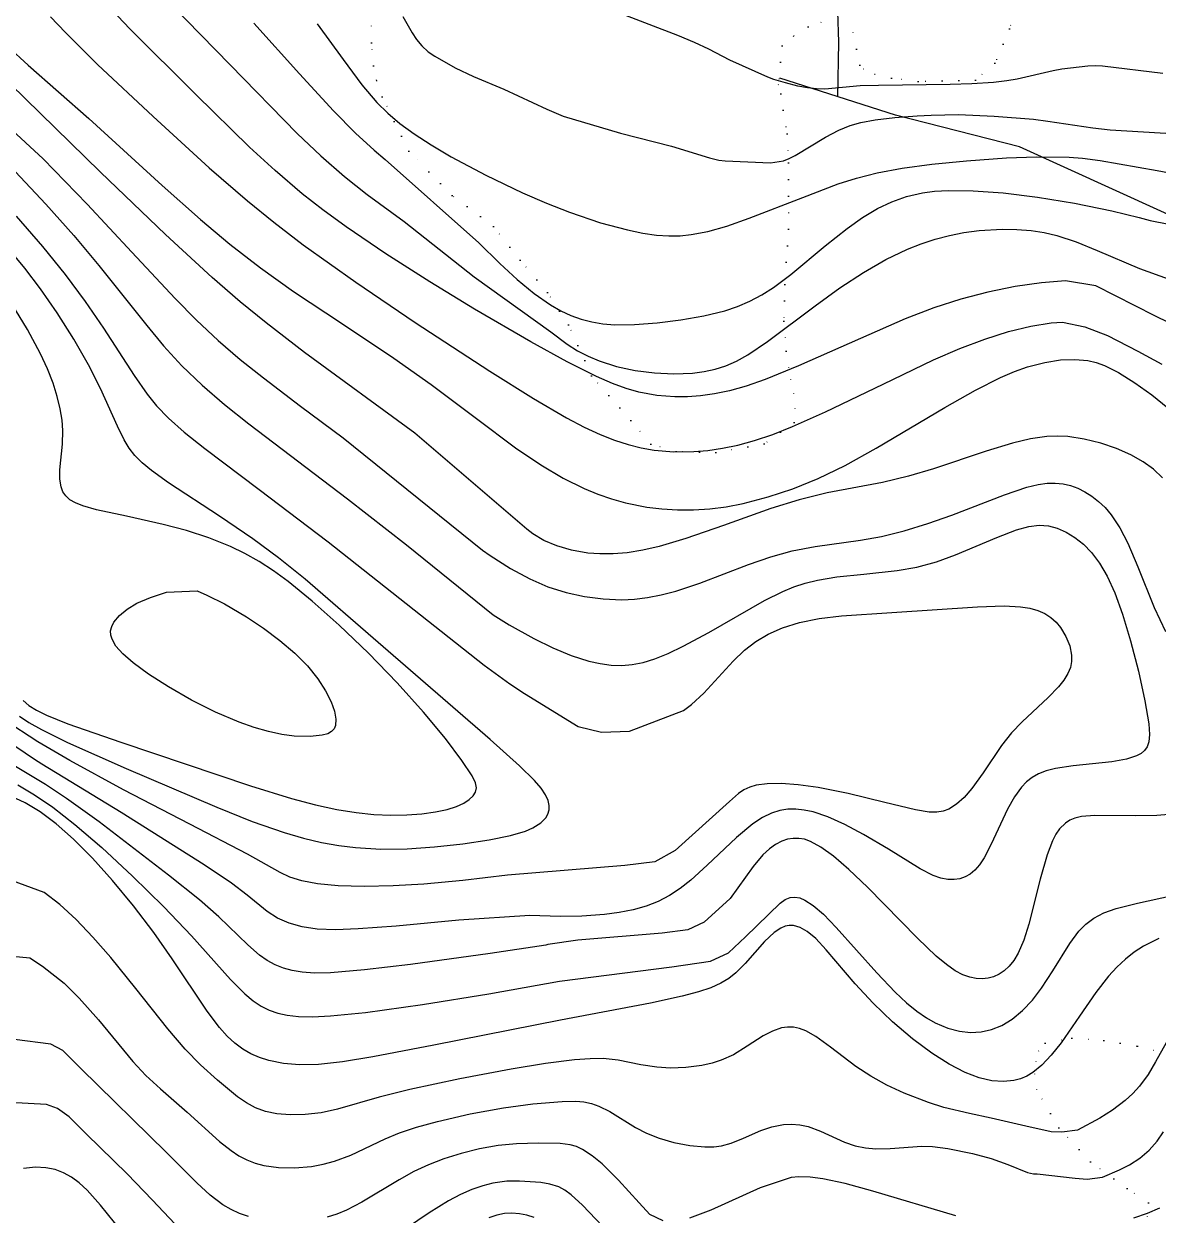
# Model space of a CAD drawing. Header units: millimetres. Extents: x 220021 to 223505, y 489325 to 491820.
# Drawn here: x 222277.7 to 222558.5, y 491286.8 to 491581.6 of the extents above; entities that cross this region are included whole.
import ezdxf

# ---------------------------------------------------------------- set-up
doc = ezdxf.new("R2010")
doc.units = ezdxf.units.MM
doc.linetypes.add('AM4', pattern=[4, 0, -4])
for name, color, linetype in [('A0013117', 8, 'Continuous'), ('D0025111', 8, 'AM4'), ('F0017111', 8, 'Continuous'), ('F0017114', 8, 'Continuous')]:
    doc.layers.add(name, color=color, linetype=linetype)

msp = doc.modelspace()

# ---------------------------------------------------------------- linework, layer by layer
at = {"layer": 'A0013117'}
for points in [[(222479.204, 491563.552), (222479.469, 491577.028), (222479.203, 491584.679), (222479.808, 491589.957), (222480.703, 491593.209), (222483.707, 491599.218), (222485.618, 491605.5), (222488.349, 491613.987), (222490.919, 491619.635), (222493.615, 491624.79), (222498.227, 491629.978), (222502.091, 491634.935), (222503.183, 491638.528), (222503.98, 491641.173), (222507.743, 491649.578)], [(222571.112, 491529.775), (222524.172, 491551.171), (222493.498, 491558.99), (222464.836, 491568.138)]]:
    msp.add_lwpolyline(points, dxfattribs=at)
at = {"layer": 'D0025111'}
for points in [[(222524.346, 491589.151), (222521.752, 491580.347), (222518.088, 491571.815), (222513.276, 491567.66), (222499.135, 491567.285), (222492.47, 491568.127), (222488.385, 491569.033), (222485.571, 491570.33), (222484.638, 491571.342), (222482.372, 491582.452)], [(222475.101, 491581.99), (222471.866, 491580.885), (222468.238, 491578.528), (222465.481, 491576.16), (222464.476, 491566.591), (222465.082, 491564.248), (222466.645, 491554.331), (222467.024, 491547.164), (222466.97, 491530.772), (222466.138, 491517.111), (222465.829, 491508.037), (222466.414, 491500.59), (222467.478, 491493.562), (222468.23, 491490.186), (222468.614, 491486.476), (222468.376, 491482.945), (222460.997, 491477.626), (222449.047, 491475.483), (222439.163, 491475.741), (222432.907, 491477.575), (222427.952, 491483.461), (222418.25, 491494.502), (222412.548, 491507.068), (222407.353, 491515.075), (222400.574, 491523.135), (222394.009, 491531.427), (222383.737, 491539.121), (222372.994, 491550.059), (222366.459, 491563.56), (222365.059, 491567.655), (222364.302, 491571.179), (222363.769, 491576.901), (222363.777, 491581.607)], [(222556.11, 491289.85), (222550.817, 491293.362), (222541.752, 491299.973), (222533.907, 491308.404), (222528.481, 491317.776), (222527.974, 491321.622), (222528.291, 491324.721), (222528.878, 491327.354), (222530.546, 491329.342), (222537.148, 491330.586), (222545.029, 491330), (222553.386, 491328.583), (222559.166, 491327.147), (222561.825, 491326.028), (222564.673, 491320.006), (222569.101, 491307.088), (222574.647, 491300.43), (222586.727, 491289.22), (222600.366, 491277.853)], [(222555.27, 491278.219), (222556.11, 491289.85)]]:
    msp.add_lwpolyline(points, dxfattribs=at)
at = {"layer": 'F0017111'}
for points, elevation in [([(222571.899, 491502.403), (222557.695, 491509.334), (222543.11, 491516.755), (222535.603, 491517.977), (222529.674, 491517.507), (222523.124, 491516.578), (222516.339, 491515.223), (222509.65, 491513.488), (222503.015, 491511.326), (222495.905, 491508.561), (222484.813, 491503.718), (222469.508, 491496.91), (222461.264, 491493.586), (222456.549, 491491.959), (222452.398, 491490.781), (222448.68, 491489.984), (222445.259, 491489.496), (222442.023, 491489.259), (222438.911, 491489.247), (222434.397, 491489.622), (222429.943, 491490.47), (222426.846, 491491.357), (222423.437, 491492.602), (222419.505, 491494.311), (222412.241, 491497.934), (222403.228, 491502.862), (222389.283, 491510.983), (222378.2, 491517.756), (222367.354, 491524.688), (222357.475, 491531.387), (222351.718, 491535.572), (222346.639, 491539.529), (222339.911, 491545.256), (222333.584, 491551.108), (222320.261, 491564.105), (222303.97, 491580.369), (222298.011, 491586.607)], 90), ([(222314.267, 491586.312), (222328.773, 491571.44), (222345.412, 491554.427), (222351.202, 491548.901), (222357.111, 491543.786), (222362.697, 491539.377), (222371.9, 491532.655), (222389.224, 491518.985), (222408.178, 491505.379), (222412.216, 491502.299), (222414.812, 491500.665), (222417.421, 491499.31), (222420.123, 491498.179), (222424.453, 491496.814), (222429.069, 491495.819), (222433.842, 491495.201), (222438.621, 491494.976), (222443.235, 491495.161), (222446.138, 491495.525), (222448.874, 491496.103), (222451.498, 491496.939), (222454.142, 491498.107), (222456.96, 491499.688), (222461.807, 491502.959), (222473.589, 491511.811), (222479.715, 491516.231), (222485.57, 491520.057), (222491.123, 491523.23), (222496.426, 491525.783), (222499.877, 491527.163), (222503.324, 491528.301), (222506.83, 491529.213), (222510.446, 491529.913), (222514.187, 491530.41), (222519.877, 491530.764), (222523.569, 491530.728), (222527.068, 491530.462), (222530.334, 491529.957), (222533.457, 491529.207), (222538.189, 491527.611), (222543.427, 491525.458), (222553.858, 491521.075), (222560.987, 491518.471)], 85), ([(222559.672, 491569.298), (222544.703, 491571.113), (222542.904, 491571.206), (222541.14, 491571.109), (222534.706, 491570.336), (222532.546, 491569.963), (222523.647, 491567.889), (222521.093, 491567.454), (222517.77, 491567.071), (222512.354, 491566.707), (222507.052, 491566.557), (222489.266, 491566.36), (222484.753, 491566.226), (222476.018, 491565.446), (222473.979, 491565.518), (222471.739, 491565.762), (222469.286, 491566.195), (222466.239, 491566.948), (222463.377, 491567.807), (222461.869, 491568.409), (222452.527, 491572.58), (222447.249, 491575.332), (222443.773, 491576.96), (222439.638, 491578.711), (222424.372, 491584.529)], 65), ([(222246.268, 491581.555), (222282.52, 491548.191), (222293.431, 491536.941), (222304.474, 491525.075), (222315.15, 491513.574), (222320.446, 491508.218), (222325.798, 491503.213), (222331.286, 491498.51), (222337.008, 491493.954), (222346.236, 491486.987), (222356.765, 491479.111), (222391.246, 491451.37), (222393.173, 491450.009), (222398.219, 491446.8), (222402.956, 491444.231), (222407.467, 491442.289), (222411.947, 491440.854), (222416.506, 491439.849), (222421.122, 491439.254), (222425.758, 491439.08), (222428.887, 491439.22), (222432.117, 491439.602), (222435.521, 491440.262), (222439.158, 491441.223), (222445.058, 491443.193), (222457.12, 491447.774), (222462.612, 491449.67), (222467.95, 491451.132), (222473.629, 491452.217), (222484.838, 491453.799), (222490.028, 491454.754), (222495.603, 491456.103), (222501.476, 491457.895), (222507.408, 491459.985), (222520.497, 491465.002), (222526.014, 491466.883), (222528.778, 491467.576), (222531.056, 491467.9), (222533.061, 491467.928), (222534.962, 491467.72), (222536.816, 491467.295), (222538.633, 491466.656), (222540.404, 491465.8), (222542.12, 491464.723), (222543.775, 491463.414), (222545.362, 491461.861), (222546.878, 491460.051), (222549.015, 491456.833), (222551.003, 491453.036), (222553.506, 491447.244), (222557.559, 491437.174), (222560.371, 491431.165)], 110), ([(222284.317, 491583.33), (222288.022, 491579.405), (222295.986, 491571.563), (222309.713, 491558.627), (222323.561, 491545.991), (222333.065, 491537.762), (222339.61, 491532.472), (222346.906, 491526.931), (222359.911, 491517.669), (222374.596, 491507.709), (222393.092, 491495.616), (222403.89, 491488.843), (222412.045, 491484.077), (222416.455, 491481.761), (222420.358, 491479.951), (222423.944, 491478.54), (222427.322, 491477.46), (222430.575, 491476.664), (222433.775, 491476.111), (222438.607, 491475.677), (222443.594, 491475.712), (222447.054, 491476.009), (222450.667, 491476.545), (222454.491, 491477.351), (222458.605, 491478.48), (222463.096, 491479.986), (222468.027, 491481.908), (222476.205, 491485.528), (222490.423, 491492.407), (222502.92, 491498.415), (222509.446, 491501.264), (222515.573, 491503.589), (222521.438, 491505.418), (222526.964, 491506.745), (222532.037, 491507.563), (222534.869, 491507.759), (222540.373, 491506.61), (222546.014, 491504.448), (222553.52, 491500.551), (222559.398, 491497.325)], 95), ([(222334.684, 491581.73), (222345.998, 491569.213), (222354.335, 491560.074), (222359.838, 491554.508), (222364.437, 491550.287), (222367.191, 491548.012), (222390.323, 491527.426), (222395.51, 491522.237), (222399.813, 491518.308), (222404.065, 491514.819), (222408.073, 491512.029), (222410.63, 491510.569), (222413.15, 491509.401), (222415.685, 491508.494), (222418.294, 491507.825), (222421.038, 491507.376), (222423.985, 491507.137), (222428.912, 491507.147), (222434.467, 491507.561), (222440.326, 491508.31), (222446.017, 491509.324), (222451.214, 491510.595), (222454.409, 491511.648), (222457.452, 491512.933), (222460.402, 491514.497), (222463.303, 491516.359), (222467.603, 491519.594), (222476.056, 491526.621), (222481.493, 491530.919), (222485.354, 491533.652), (222489.005, 491535.851), (222492.561, 491537.55), (222496.199, 491538.828), (222500.161, 491539.741), (222503.156, 491540.139), (222506.576, 491540.351), (222512.725, 491540.286), (222520.162, 491539.734), (222528.637, 491538.689), (222537.774, 491537.175), (222547.048, 491535.336), (222553.779, 491533.629), (222556.558, 491532.927), (222561.132, 491531.97)], 80), ([(222371.552, 491583.388), (222373.836, 491579.327), (222374.959, 491577.676), (222376.262, 491576.12), (222377.838, 491574.675), (222379.441, 491573.613), (222384.486, 491570.713), (222389.057, 491568.544), (222396.54, 491565.423), (222407.19, 491560.505), (222411.231, 491558.769), (222425.458, 491554.528), (222438.012, 491551.315), (222447.477, 491548.403), (222449.753, 491547.859), (222451.341, 491547.704), (222462.546, 491547.149), (222465.803, 491547.665), (222467.181, 491548.234), (222468.619, 491549.034), (222476.153, 491553.571), (222479.462, 491555.266), (222482.26, 491556.404), (222484.94, 491557.196), (222488.468, 491557.795), (222493.349, 491558.374), (222498.899, 491558.836), (222502.298, 491559.005), (222509.124, 491559.14), (222517.931, 491558.772), (222527.626, 491557.973), (222531.201, 491557.517), (222542.35, 491555.818), (222546.643, 491555.374), (222563.162, 491554.329)], 70), ([(222559.601, 491469.229), (222557.401, 491471.343), (222554.804, 491473.228), (222551.758, 491474.939), (222548.232, 491476.484), (222544.307, 491477.82), (222540.209, 491478.843), (222536.168, 491479.439), (222533.547, 491479.561), (222530.934, 491479.457), (222526.88, 491478.881), (222522.486, 491477.825), (222515.971, 491475.807), (222502.911, 491471.436), (222496.736, 491469.64), (222490.254, 491468.114), (222476.609, 491465.487), (222469.621, 491463.8), (222462.61, 491461.649), (222450.897, 491457.473), (222441.633, 491454.228), (222435.027, 491452.253), (222430.916, 491451.296), (222427.097, 491450.68), (222423.572, 491450.392), (222420.324, 491450.39), (222417.327, 491450.624), (222413.252, 491451.324), (222409.64, 491452.378), (222406.458, 491453.757), (222403.7, 491455.4), (222402.225, 491456.535), (222374.545, 491480.287), (222347.189, 491500.279), (222337.68, 491507.554), (222331.231, 491512.825), (222324.309, 491518.826), (222312.784, 491529.429), (222296.711, 491544.877), (222263.094, 491577.608)], 105), ([(222275.579, 491545.015), (222283.199, 491536.946), (222290.087, 491529.246), (222296.322, 491521.819), (222308.13, 491506.897), (222312.313, 491501.906), (222316.846, 491496.986), (222321.841, 491492.168), (222327.359, 491487.41), (222333.399, 491482.602), (222357.802, 491464.038), (222372.415, 491452.623), (222393.894, 491435.333), (222397.891, 491432.858), (222403.953, 491429.462), (222408.637, 491427.148), (222413.236, 491425.233), (222417.62, 491423.852), (222420.411, 491423.25), (222423.106, 491422.906), (222425.728, 491422.824), (222428.325, 491423.021), (222431.013, 491423.544), (222433.931, 491424.45), (222437.222, 491425.797), (222440.971, 491427.605), (222447.275, 491430.995), (222461.08, 491438.841), (222465.572, 491441.121), (222468.354, 491442.271), (222471.176, 491443.182), (222474.166, 491443.899), (222478.961, 491444.694), (222485.635, 491445.422), (222493.902, 491446.292), (222498.785, 491447.152), (222503.63, 491448.472), (222508.388, 491450.191), (222518.581, 491454.469), (222523.454, 491456.324), (222526.509, 491457.185), (222529.084, 491457.525), (222531.358, 491457.375), (222533.536, 491456.787), (222535.723, 491455.806), (222537.898, 491454.466), (222540.009, 491452.785), (222542.029, 491450.718), (222543.974, 491448.145), (222545.873, 491444.91), (222547.763, 491440.799), (222549.694, 491435.527), (222551.69, 491428.905), (222553.638, 491421.348), (222555.239, 491414.068), (222556.179, 491408.355), (222556.361, 491405.723), (222556.218, 491403.897), (222555.803, 491402.649), (222555.159, 491401.75), (222554.295, 491401.022), (222553.145, 491400.394), (222550.66, 491399.601), (222547.009, 491398.971), (222537.441, 491397.924), (222533.125, 491397.264), (222530.806, 491396.692), (222528.898, 491395.978), (222527.304, 491395.094), (222525.925, 491394.011), (222524.674, 491392.706), (222522.932, 491390.284), (222521.25, 491387.256), (222517.219, 491378.558), (222515.473, 491375.226), (222514.317, 491373.485), (222513.155, 491372.147), (222511.965, 491371.164), (222510.723, 491370.473), (222509.404, 491370.025), (222507.983, 491369.806), (222506.432, 491369.845), (222504.725, 491370.18), (222502.837, 491370.845), (222499.623, 491372.473), (222491.744, 491377.327), (222485.604, 491380.954), (222480.991, 491383.401), (222476.773, 491385.306), (222473.105, 491386.535), (222470.91, 491387.003), (222468.849, 491387.221), (222466.857, 491387.202), (222464.867, 491386.912), (222462.803, 491386.271), (222460.59, 491385.181), (222458.167, 491383.57), (222454.11, 491380.191), (222446.898, 491373.396), (222442.8, 491369.702), (222440.177, 491367.627), (222437.533, 491365.869), (222434.762, 491364.412), (222431.775, 491363.235), (222428.541, 491362.318), (222425.09, 491361.636), (222421.473, 491361.163), (222415.887, 491360.785), (222410.477, 491360.705), (222403.006, 491360.916), (222385.364, 491359.767), (222369.86, 491358.266), (222360.494, 491357.578), (222354.844, 491357.4), (222350.327, 491357.567), (222346.589, 491358.095), (222343.366, 491358.993), (222340.527, 491360.258), (222337.969, 491361.878), (222333.043, 491365.916), (222329.16, 491368.909), (222322.352, 491373.432), (222301.824, 491386.421), (222282.198, 491398.35), (222280.327, 491399.557), (222273.194, 491404.402)], 115), ([(222275.813, 491533.957), (222282.352, 491526.482), (222287.954, 491519.534), (222292.905, 491512.843), (222297.433, 491506.266), (222305.04, 491494.568), (222308.223, 491489.925), (222310.582, 491487.025), (222313.542, 491483.983), (222317.432, 491480.547), (222322.485, 491476.514), (222335.97, 491466.362), (222353.023, 491453.393), (222379.453, 491432.511), (222391.706, 491422.899), (222398.004, 491418.25), (222401.648, 491415.876), (222414.921, 491407.701), (222420.698, 491406.258), (222427.632, 491406.546), (222441.045, 491411.667), (222442.981, 491413.104), (222446.038, 491415.958), (222453.286, 491423.831), (222456.101, 491426.558), (222458.892, 491428.725), (222461.96, 491430.518), (222465.553, 491432.077), (222469.766, 491433.394), (222474.619, 491434.399), (222480.098, 491435.07), (222492.564, 491435.915), (222513.818, 491437.346), (222520.417, 491437.525), (222524.447, 491437.305), (222526.731, 491436.942), (222528.722, 491436.388), (222530.449, 491435.637), (222531.945, 491434.685), (222533.238, 491433.537), (222534.35, 491432.208), (222535.687, 491429.974), (222536.614, 491427.623), (222537.09, 491425.318), (222537.104, 491423.817), (222536.817, 491422.312), (222536.182, 491420.769), (222535.17, 491419.161), (222533.807, 491417.486), (222531.291, 491414.896), (222524.843, 491408.864), (222522.225, 491406.108), (222519.739, 491403.009), (222515.173, 491396.219), (222512.413, 491392.333), (222510.462, 491390.106), (222508.57, 491388.434), (222506.661, 491387.262), (222505.281, 491386.763), (222503.713, 491386.51), (222501.863, 491386.521), (222498.412, 491387.043), (222490.88, 491388.902), (222481.793, 491391.116), (222474.392, 491392.571), (222469.415, 491393.274), (222465.21, 491393.578), (222461.765, 491393.523), (222458.986, 491393.153), (222457.419, 491392.713), (222455.986, 491392.058), (222454.595, 491391.124), (222452.407, 491389.097), (222438.992, 491377.021), (222433.885, 491374.238), (222426.456, 491373.31), (222397.452, 491370.913), (222386.395, 491369.612), (222376.735, 491368.713), (222369.164, 491368.266), (222361.935, 491368.109), (222355.567, 491368.261), (222350.442, 491368.722), (222346.556, 491369.458), (222343.599, 491370.416), (222341.134, 491371.582), (222333.102, 491376.101), (222318.783, 491383.509), (222302.4, 491392.051), (222289.136, 491399.283), (222281.198, 491403.904), (222272.838, 491409.315)], 120), ([(222277.561, 491414.102), (222278.958, 491412.893), (222280.828, 491411.714), (222283.339, 491410.48), (222288.628, 491408.365), (222301.735, 491403.806), (222333.799, 491393.018), (222344.001, 491389.9), (222349.951, 491388.324), (222355.234, 491387.169), (222359.989, 491386.396), (222364.386, 491385.95), (222368.559, 491385.78), (222372.539, 491385.845), (222376.256, 491386.118), (222379.602, 491386.572), (222382.477, 491387.183), (222384.815, 491387.922), (222386.635, 491388.753), (222387.99, 491389.637), (222388.943, 491390.541), (222389.536, 491391.461), (222389.747, 491392.478), (222389.494, 491393.756), (222388.672, 491395.49), (222386.176, 491399.303), (222382.098, 491404.689), (222376.648, 491411.269), (222370.138, 491418.505), (222363.001, 491425.851), (222355.813, 491432.763), (222349.126, 491438.748), (222343.164, 491443.588), (222339.492, 491446.243), (222335.949, 491448.522), (222332.445, 491450.494), (222328.918, 491452.211), (222323.522, 491454.391), (222317.952, 491456.19), (222312.247, 491457.698), (222303.13, 491459.712), (222295.667, 491461.32), (222292.284, 491462.286), (222290.517, 491463.008), (222289.139, 491463.829), (222288.116, 491464.761), (222287.403, 491465.807), (222286.946, 491466.971), (222286.637, 491468.938), (222286.655, 491471.182), (222287.266, 491477.593), (222287.352, 491480.975), (222287.179, 491483.51), (222286.745, 491486.3), (222286.01, 491489.352), (222284.955, 491492.655), (222283.571, 491496.194), (222281.854, 491499.951), (222278.651, 491505.951), (222274.728, 491512.322)], 130), ([(222563.061, 491386.113), (222558.224, 491385.694), (222552.821, 491385.606), (222542.859, 491385.663), (222539.514, 491385.388), (222537.904, 491385.02), (222536.635, 491384.496), (222535.568, 491383.805), (222534.126, 491382.383), (222533.212, 491381.072), (222532.322, 491379.368), (222531.018, 491375.933), (222529.326, 491369.92), (222526.492, 491358.808), (222525.233, 491354.842), (222523.826, 491351.576), (222522.774, 491349.819), (222521.631, 491348.385), (222520.409, 491347.25), (222519.124, 491346.384), (222517.787, 491345.762), (222516.403, 491345.372), (222514.965, 491345.215), (222513.465, 491345.295), (222511.886, 491345.628), (222510.192, 491346.254), (222508.308, 491347.263), (222506.14, 491348.769), (222503.595, 491350.884), (222498.975, 491355.285), (222486.599, 491367.941), (222481.981, 491372.329), (222478.127, 491375.6), (222474.985, 491377.862), (222472.437, 491379.253), (222470.962, 491379.769), (222469.576, 491380.007), (222468.204, 491380.001), (222466.793, 491379.77), (222465.329, 491379.288), (222463.817, 491378.51), (222462.269, 491377.389), (222460.695, 491375.897), (222458.298, 491373.042), (222452.559, 491365.162), (222446.114, 491359.287), (222442.125, 491357.381), (222435.707, 491356.514), (222414.894, 491354.781), (222407.441, 491353.717), (222406.944, 491353.616), (222393.169, 491351.503), (222373.469, 491348.794), (222362.049, 491347.439), (222353.632, 491346.752), (222349.656, 491346.68), (222346.612, 491346.869), (222344.146, 491347.279), (222341.969, 491347.885), (222339.943, 491348.701), (222337.994, 491349.757), (222336.075, 491351.088), (222333.129, 491353.652), (222325.969, 491360.627), (222321.192, 491364.818), (222313.548, 491370.936), (222296.328, 491384.107), (222288.287, 491389.911), (222283.091, 491393.333), (222275.263, 491398.068)], 110), ([(222276.22, 491393.278), (222280.393, 491390.806), (222284.926, 491387.727), (222290.37, 491383.479), (222297.02, 491377.724), (222304.657, 491370.632), (222312.381, 491363.044), (222319.2, 491355.923), (222328.9, 491345.087), (222332.397, 491341.518), (222334.485, 491339.771), (222336.486, 491338.448), (222338.487, 491337.462), (222340.588, 491336.735), (222342.922, 491336.215), (222345.708, 491335.907), (222349.198, 491335.844), (222353.638, 491336.063), (222362.334, 491336.954), (222376.398, 491338.905), (222392.827, 491341.535), (222410.319, 491344.65), (222438.136, 491348.196), (222447.675, 491349.583), (222452.185, 491351.662), (222456.348, 491355.648), (222464.94, 491363.981), (222466.206, 491364.846), (222467.417, 491365.338), (222468.599, 491365.47), (222469.791, 491365.267), (222471.038, 491364.75), (222473.118, 491363.395), (222475.635, 491361.218), (222478.816, 491357.978), (222488.905, 491346.705), (222493.454, 491341.933), (222496.236, 491339.332), (222498.79, 491337.242), (222501.143, 491335.61), (222503.34, 491334.359), (222506.426, 491333.044), (222509.327, 491332.278), (222512.083, 491331.987), (222514.727, 491332.123), (222517.3, 491332.691), (222519.848, 491333.734), (222522.401, 491335.292), (222524.934, 491337.367), (222527.381, 491339.929), (222529.677, 491342.911), (222532.462, 491347.218), (222536.649, 491354.026), (222538.868, 491357.011), (222540.623, 491358.815), (222542.622, 491360.299), (222545.057, 491361.541), (222548.112, 491362.625), (222553.372, 491363.979), (222568.09, 491367.188)], 105), ([(222560.462, 491329.417), (222557.834, 491324.738), (222556.024, 491321.605), (222553.884, 491318.68), (222552.214, 491316.846), (222550.344, 491315.119), (222547.224, 491312.762), (222544.053, 491310.774), (222538.559, 491307.796), (222534.631, 491307.305), (222532.016, 491307.41), (222525.758, 491308.823), (222517.21, 491310.735), (222511.785, 491311.938), (222505.444, 491313.393), (222501.673, 491314.614), (222495.609, 491316.961), (222491.39, 491318.904), (222487.35, 491321.147), (222483.694, 491323.568), (222477.407, 491328.341), (222473.8, 491330.962), (222471.329, 491332.363), (222469.769, 491332.957), (222468.255, 491333.27), (222466.767, 491333.31), (222465.282, 491333.092), (222463.022, 491332.323), (222460.712, 491331.125), (222456.772, 491328.577), (222453.372, 491326.466), (222450.381, 491325.097), (222448.081, 491324.37), (222445.56, 491323.819), (222441.595, 491323.316), (222437.777, 491323.173), (222434.395, 491323.347), (222430.493, 491323.947), (222424.833, 491325.15), (222421.113, 491325.492), (222417.915, 491325.469), (222414.003, 491325.188), (222406.836, 491324.292), (222398.33, 491322.903), (222385.649, 491320.49), (222373.296, 491317.816), (222365.671, 491315.922), (222355.326, 491313.008), (222351.283, 491312.122), (222347.349, 491311.651), (222343.624, 491311.565), (222340.322, 491311.824), (222337.516, 491312.404), (222335.086, 491313.303), (222332.855, 491314.524), (222330.651, 491316.072), (222325.657, 491320.183), (222321.449, 491323.993), (222317.683, 491327.879), (222313.37, 491332.891), (222305.458, 491342.825), (222299.22, 491350.52), (222294.827, 491355.545), (222290.639, 491359.898), (222286.606, 491363.611), (222282.78, 491366.642), (222274.945, 491369.483)], 95), ([(222274.876, 491350.824), (222279.185, 491350.433), (222282.342, 491348.383), (222287.723, 491344.142), (222288.38, 491343.544), (222291.444, 491340.42), (222296.163, 491335.06), (222304.713, 491324.8), (222307.956, 491321.315), (222311.555, 491318.039), (222318.183, 491312.286), (222326.186, 491305.02), (222329.056, 491302.733), (222330.981, 491301.465), (222332.949, 491300.439), (222334.998, 491299.647), (222337.169, 491299.073), (222340.738, 491298.572), (222344.713, 491298.471), (222348.951, 491298.82), (222351.81, 491299.343), (222354.623, 491300.111), (222358.672, 491301.643), (222367.163, 491305.628), (222370.75, 491307.109), (222374.938, 491308.526), (222380.117, 491309.97), (222388.222, 491311.843), (222396.446, 491313.342), (222403.721, 491314.284), (222410.963, 491314.869), (222414.351, 491314.929), (222416.342, 491314.769), (222418.219, 491314.389), (222420.054, 491313.753), (222422.801, 491312.372), (222429.111, 491308.488), (222431.896, 491307.035), (222435.025, 491305.789), (222438.657, 491304.763), (222442.585, 491304.019), (222446.331, 491303.656), (222448.509, 491303.668), (222450.391, 491303.884), (222452.825, 491304.538), (222455.891, 491305.849), (222460.124, 491307.707), (222462.891, 491308.618), (222465.785, 491309.165), (222467.771, 491309.262), (222469.795, 491309.107), (222471.849, 491308.679), (222474.95, 491307.568), (222480.874, 491304.856), (222483.545, 491303.923), (222486.091, 491303.397), (222488.644, 491303.196), (222492.141, 491303.267), (222500.017, 491303.832), (222502.616, 491303.764), (222506.437, 491303.216), (222512.54, 491302.002), (222517.165, 491300.761), (222521.285, 491299.268), (222526.182, 491297.315), (222527.625, 491296.997), (222528.533, 491296.967), (222537.978, 491295.915), (222540.906, 491295.706), (222544.748, 491296.164), (222548.943, 491297.945), (222551.426, 491299.236), (222553.958, 491300.891), (222556.271, 491302.863), (222558.252, 491305.06), (222559.847, 491307.403)], 90), ([(222333.333, 491286.453), (222331.131, 491287.171), (222329.041, 491288.121), (222326.989, 491289.344), (222323.853, 491291.743), (222320.584, 491294.727), (222313.042, 491302.225), (222291.814, 491323.046), (222287.333, 491327.523), (222284.428, 491329.06), (222275.386, 491330.231)], 85), ([(222316.473, 491283.142), (222309.533, 491290.458), (222303.289, 491296.974), (222293.247, 491306.814), (222288.963, 491311.094), (222286.065, 491313.185), (222283.328, 491314.15), (222274.259, 491314.679)], 80), ([(222436.023, 491285.327), (222432.676, 491286.941), (222430.034, 491289.847), (222424.912, 491295.416), (222420.854, 491299.424), (222418.415, 491301.477), (222416.05, 491303.035), (222414.516, 491303.737), (222412.972, 491304.18), (222410.47, 491304.482), (222405.132, 491304.559), (222399.654, 491304.398), (222395.123, 491303.964), (222390.484, 491303.154), (222385.953, 491302.026), (222381.728, 491300.694), (222377.893, 491299.221), (222374.275, 491297.533), (222370.605, 491295.511), (222361.411, 491289.946), (222357.6, 491287.971), (222355.179, 491286.983), (222352.793, 491286.251)], 85), ([(222420.983, 491284.049), (222416.051, 491289.264), (222413.232, 491291.811), (222411.621, 491292.962), (222410.123, 491293.761), (222407.937, 491294.467), (222405.674, 491294.814), (222400.403, 491295.204), (222397.279, 491295.156), (222393.817, 491294.683), (222391.314, 491294.047), (222388.648, 491293.116), (222385.814, 491291.865), (222382.811, 491290.283), (222378.051, 491287.355), (222367.103, 491279.899)], 80), ([(222508.393, 491286.569), (222487.877, 491292.735), (222481.04, 491294.594), (222475.477, 491295.757), (222472.38, 491296.133), (222469.6, 491296.216), (222467.659, 491296.085), (222460.028, 491293.514), (222447.795, 491287.979), (222442.486, 491286.019)], 85), ([(222558.836, 491288.494), (222555.788, 491287.199), (222552.407, 491286.015)], 85)]:
    msp.add_lwpolyline(points, dxfattribs=dict(at, elevation=elevation))
at = {"layer": 'F0017111', "elevation": 135}
msp.add_lwpolyline([(222320.603, 491441.232), (222323.037, 491440.225), (222327.381, 491438.01), (222332.806, 491434.83), (222337.052, 491432.025), (222341.106, 491429.007), (222344.781, 491425.863), (222347.935, 491422.668), (222350.487, 491419.518), (222352.434, 491416.53), (222353.8, 491413.821), (222354.623, 491411.468), (222354.965, 491409.501), (222354.869, 491407.928), (222354.536, 491407.096), (222353.919, 491406.424), (222352.941, 491405.899), (222351.537, 491405.514), (222348.562, 491405.211), (222344.643, 491405.341), (222341.601, 491405.742), (222338.284, 491406.437), (222334.742, 491407.442), (222331.02, 491408.746), (222325.194, 491411.226), (222319.252, 491414.232), (222313.559, 491417.506), (222308.608, 491420.678), (222304.807, 491423.429), (222302.196, 491425.69), (222300.531, 491427.586), (222299.561, 491429.265), (222299.249, 491430.326), (222299.212, 491431.372), (222299.465, 491432.429), (222300.016, 491433.513), (222301.382, 491435.171), (222303.32, 491436.768), (222305.702, 491438.18), (222309.097, 491439.64), (222313.008, 491440.931)], close=True, dxfattribs=at)
at = {"layer": 'F0017114'}
for points, elevation in [([(222350.337, 491581.621), (222356.728, 491572.792), (222361.422, 491566.474), (222365.137, 491562.11), (222367.804, 491559.455), (222370.807, 491556.904), (222374.338, 491554.327), (222378.558, 491551.609), (222383.537, 491548.694), (222392.084, 491544.134), (222401.18, 491539.768), (222407.127, 491537.197), (222412.774, 491534.989), (222420.494, 491532.382), (222427.147, 491530.583), (222430.952, 491529.803), (222434.322, 491529.328), (222437.357, 491529.124), (222440.176, 491529.161), (222442.895, 491529.413), (222447.066, 491530.197), (222451.742, 491531.533), (222457.302, 491533.486), (222470.529, 491538.644), (222479.339, 491541.978), (222483.873, 491543.419), (222488.988, 491544.705), (222495.108, 491545.849), (222502.511, 491546.857), (222511.058, 491547.72), (222521.001, 491548.425), (222528.392, 491548.696), (222536.459, 491548.597), (222539.78, 491548.353), (222544.129, 491547.735), (222558.293, 491545.323), (222561.36, 491544.678)], 75), ([(222273.756, 491576.018), (222278.821, 491571.321), (222293.77, 491558.131), (222311.943, 491541.583), (222321.477, 491533.142), (222328.748, 491527.063), (222336.279, 491521.214), (222344.452, 491515.379), (222356.589, 491507.324), (222369.332, 491498.87), (222378.559, 491492.339), (222389.798, 491483.9), (222399.466, 491476.694), (222405.666, 491472.466), (222411.217, 491469.151), (222416.41, 491466.563), (222419.798, 491465.166), (222423.19, 491464.002), (222426.632, 491463.05), (222431.978, 491461.993), (222435.694, 491461.533), (222439.529, 491461.291), (222443.472, 491461.292), (222447.505, 491461.556), (222451.609, 491462.095), (222455.753, 491462.89), (222461.967, 491464.499), (222468.109, 491466.535), (222474.326, 491469.058), (222481.062, 491472.322), (222488.74, 491476.556), (222505.747, 491486.642), (222513.306, 491490.947), (222519.501, 491494.081), (222522.996, 491495.575), (222526.139, 491496.689), (222530.439, 491497.81), (222534.37, 491498.399), (222537.926, 491498.531), (222541.124, 491498.232), (222543.159, 491497.757), (222545.244, 491497.007), (222548.707, 491495.265), (222552.71, 491492.762), (222556.955, 491489.749), (222560.952, 491486.593)], 100), ([(222276.623, 491410.252), (222278.943, 491408.687), (222282.071, 491406.922), (222288.533, 491403.767), (222303.064, 491397.337), (222325.465, 491387.736), (222334.272, 491384.215), (222342.158, 491381.446), (222346.921, 491380.053), (222351.386, 491378.991), (222355.657, 491378.223), (222359.833, 491377.712), (222366.102, 491377.364), (222372.578, 491377.455), (222379.411, 491377.916), (222386.4, 491378.669), (222392.887, 491379.624), (222398.166, 491380.691), (222401.942, 491381.818), (222403.744, 491382.598), (222405.666, 491383.816), (222406.925, 491385.11), (222407.452, 491386.038), (222407.731, 491387.038), (222407.751, 491388.131), (222407.482, 491389.35), (222406.85, 491390.749), (222405.762, 491392.391), (222404.12, 491394.343), (222400.442, 491397.991), (222393.13, 491404.468), (222365.416, 491428.451), (222347.348, 491444.114), (222340.795, 491449.436), (222334.436, 491454.164), (222326.176, 491459.748), (222313.496, 491467.975), (222309.288, 491471.016), (222307.031, 491472.916), (222305.224, 491474.754), (222303.781, 491476.614), (222302.577, 491478.599), (222300.91, 491482.046), (222296.73, 491491.353), (222293.752, 491497.19), (222290.076, 491503.588), (222285.977, 491510.062), (222281.855, 491516.034), (222277.993, 491521.136), (222273.192, 491526.877)], 125), ([(222558.663, 491355.262), (222554.878, 491353.303), (222552.579, 491351.824), (222550.404, 491350.134), (222548.299, 491348.168), (222546.222, 491345.882), (222543.109, 491341.868), (222539.063, 491336.024), (222534.489, 491329.445), (222532.033, 491326.319), (222529.722, 491323.854), (222527.477, 491322.034), (222525.973, 491321.152), (222524.429, 491320.506), (222522.816, 491320.076), (222520.216, 491319.811), (222517.358, 491320.024), (222514.202, 491320.763), (222510.706, 491322.09), (222506.811, 491324.089), (222502.466, 491326.846), (222497.704, 491330.383), (222492.755, 491334.574), (222487.933, 491339.22), (222483.505, 491344.044), (222476.362, 491352.429), (222473.748, 491355.186), (222471.647, 491356.952), (222469.869, 491357.968), (222468.248, 491358.43), (222467.202, 491358.455), (222466.16, 491358.249), (222465.103, 491357.805), (222463.453, 491356.692), (222461.083, 491354.445), (222456.291, 491349.054), (222453.939, 491346.725), (222452.22, 491345.35), (222450.25, 491344.137), (222447.819, 491343.039), (222444.692, 491341.992), (222440.672, 491340.935), (222432.855, 491339.247), (222410.532, 491335.022), (222379.236, 491328.858), (222364.075, 491325.953), (222356.564, 491324.736), (222350.66, 491324.078), (222345.978, 491323.944), (222341.989, 491324.263), (222338.353, 491325.003), (222336.086, 491325.739), (222333.944, 491326.685), (222331.918, 491327.859), (222329.982, 491329.297), (222328.083, 491331.055), (222326.165, 491333.194), (222323.125, 491337.224), (222314.475, 491350.172), (222309.866, 491356.697), (222304.835, 491363.319), (222299.686, 491369.598), (222294.709, 491375.144), (222290.047, 491379.799), (222285.73, 491383.58), (222281.752, 491386.546), (222278.058, 491388.776), (222275.708, 491389.901)], 100), ([(222301.859, 491282.764), (222296.733, 491289.272), (222293.434, 491292.944), (222291.438, 491294.775), (222289.501, 491296.191), (222287.531, 491297.262), (222285.439, 491298.034), (222283.143, 491298.492), (222280.571, 491298.597), (222277.658, 491298.307)], 75), ([(222404.062, 491286.17), (222402.252, 491286.758), (222400.402, 491287.112), (222398.538, 491287.24), (222396.674, 491287.138), (222394.797, 491286.781), (222392.82, 491286.088)], 75)]:
    msp.add_lwpolyline(points, dxfattribs=dict(at, elevation=elevation))

doc.saveas('drawing.dxf')
